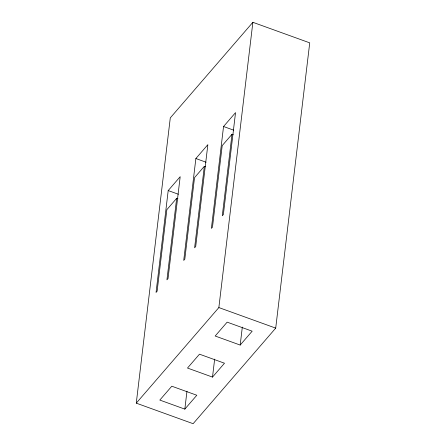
<?xml version="1.0" encoding="UTF-8"?>
<svg xmlns="http://www.w3.org/2000/svg" width="446" height="446" viewBox="0 0 446 446"><rect width="100%" height="100%" fill="white"/><g stroke="black" fill="none" stroke-linecap="round" stroke-linejoin="round"><path stroke-width="0.67" d="M136.27 403.151L170.288 117.883L252.876 22.3L309.73 42.849L275.712 328.117L193.124 423.7L136.27 403.151L218.858 307.567L252.876 22.3M176.661 198.331L166.943 279.832L168.03 278.572L180.184 176.694L168.198 190.565L156.05 292.442L157.137 291.182L166.854 209.676L176.661 198.331L177.937 198.788M204.335 166.297L194.618 247.803L195.705 246.543L207.858 144.66L195.872 158.531L183.724 260.414L184.811 259.154L194.528 177.647L204.335 166.297L205.612 166.759M184.834 409.121L196.82 395.251L171.805 386.208L159.819 400.079L184.834 409.121L186.974 391.159M232.009 134.268L222.292 215.775L223.379 214.515L235.533 112.632L223.546 126.502L211.398 228.385L212.486 227.125L222.203 145.619L232.009 134.268L233.286 134.731M212.508 377.093L224.494 363.217L199.479 354.18L187.493 368.05L212.508 377.093L214.649 359.125M240.182 345.059L252.168 331.188L227.153 322.151L215.167 336.022L240.182 345.059L242.323 327.096M223.546 126.502L233.732 130.187M195.872 158.531L206.058 162.216M168.198 190.565L178.383 194.244M218.858 307.567L275.712 328.117"/></g></svg>
